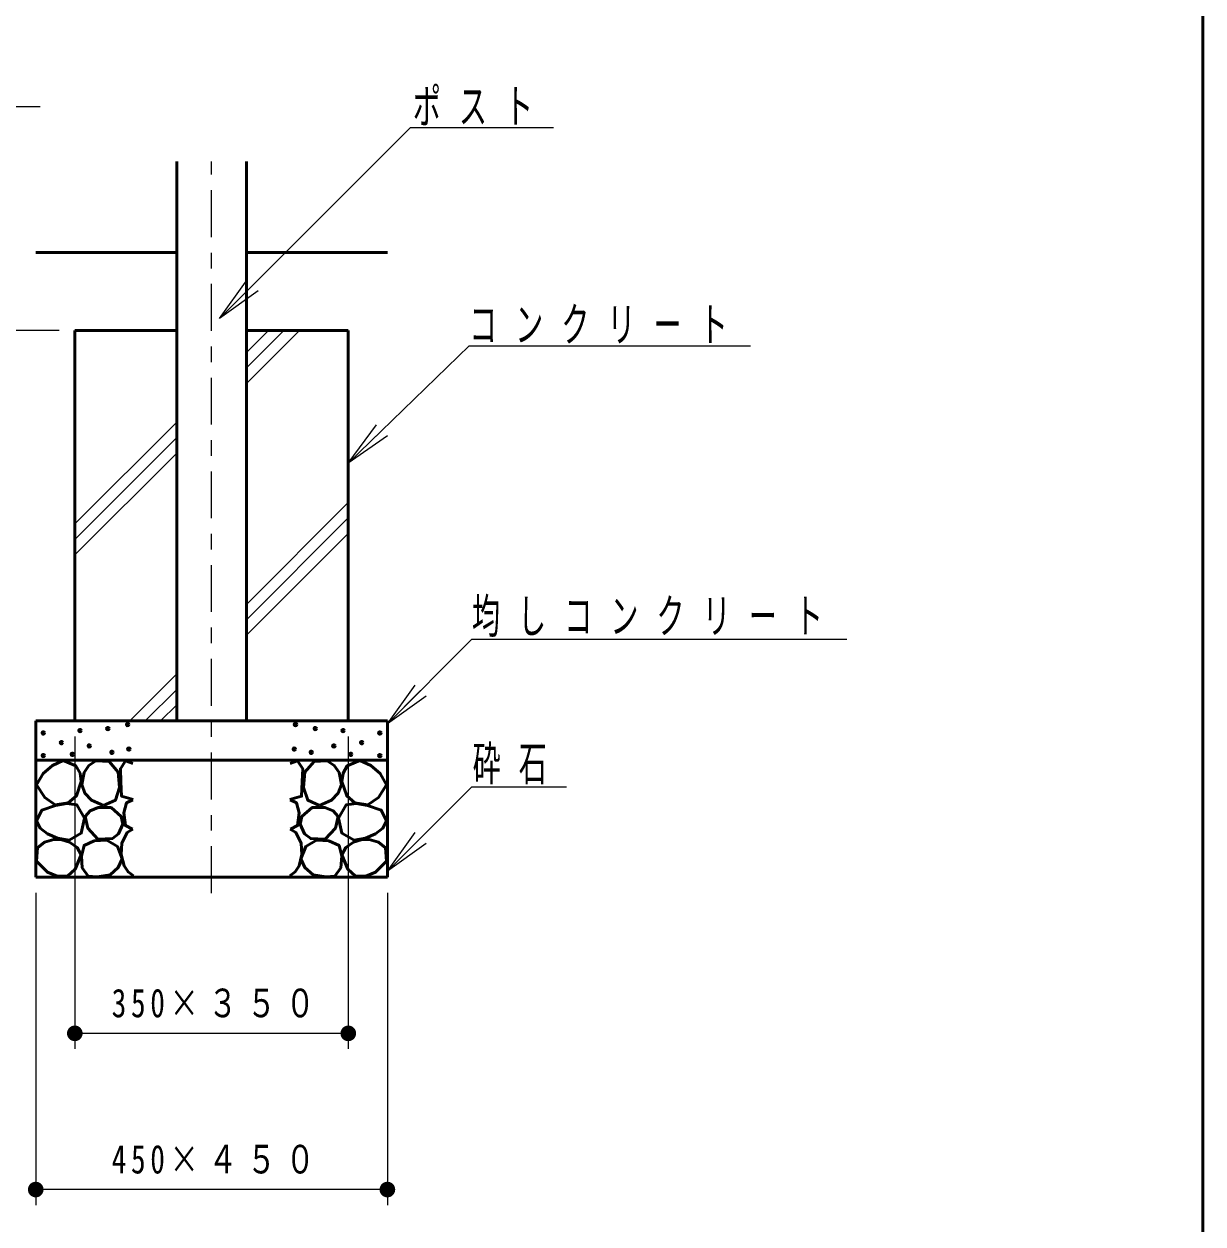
# Model space of a CAD drawing. Units: millimetres on the paper, scale 1:50. Extents: x -385 to 0, y -594 to 267.
# Drawn here: x -75.4 to 0, y -550.3 to -473.5 of the extents above; entities that cross this region are included whole.
import ezdxf

# ---------------------------------------------------------------- set-up
doc = ezdxf.new("R2010")
doc.units = ezdxf.units.MM
doc.linetypes.add('USER2', pattern=[6, 3, -1, 1, -1])
doc.layers.add('LY_1', color=140, linetype='Continuous', lineweight=50)
doc.styles.add('ＭＳ ゴシック', font='')
doc.styles.get('ＭＳ ゴシック').set_extended_font_data('MS Gothic')

# ---------------------------------------------------------------- blocks, each defined once
blk = doc.blocks.new('filled_dot')
at = {"color": 0, "linetype": 'Continuous', "lineweight": -2, "const_width": 1.25}
blk.add_lwpolyline([(-0.625, 0, 1), (0.625, 0, 1)], format="xyb", close=True, dxfattribs=at)

msp = doc.modelspace()

# ---------------------------------------------------------------- linework, layer by layer
at = {"layer": 'LY_1', "color": 7}
msp.add_line((0, -594), (0, -327), dxfattribs=at)
at = {"layer": 'LY_1', "color": 7, "lineweight": 13}
for p, q in [((-95.396, -478.778), (-74.396, -478.778)), ((-62.923, -492.338), (-50.712, -480.126)), ((-50.712, -480.126), (-41.563, -480.126)), ((-62.923, -492.338), (-61.156, -489.863)), ((-62.923, -492.338), (-60.802, -490.217)), ((-60.448, -490.57), (-62.923, -492.338)), ((-73.187, -493.112), (-85.687, -493.112)), ((-61.209, -494.524), (-59.797, -493.112)), ((-61.209, -495.514), (-58.807, -493.112)), ((-61.209, -496.504), (-57.817, -493.112)), ((-54.687, -501.598), (-46.962, -494.102)), ((-46.962, -494.102), (-28.962, -494.102)), ((-72.187, -505.502), (-65.664, -498.979)), ((-54.687, -501.598), (-52.882, -499.15)), ((-72.187, -506.492), (-65.664, -499.969)), ((-54.687, -501.598), (-52.534, -499.509)), ((-52.186, -499.868), (-54.687, -501.598)), ((-72.187, -507.482), (-65.664, -500.959)), ((-61.209, -510.646), (-54.687, -504.124)), ((-61.209, -511.636), (-54.687, -505.114)), ((-61.209, -512.626), (-54.687, -506.104)), ((-52.187, -518.292), (-46.778, -512.883)), ((-46.778, -512.883), (-22.778, -512.883)), ((-68.675, -518.112), (-65.664, -515.101)), ((-67.685, -518.112), (-65.664, -516.091)), ((-52.187, -518.292), (-50.419, -515.817)), ((-52.187, -518.292), (-50.065, -516.171)), ((-49.712, -516.524), (-52.187, -518.292)), ((-66.695, -518.112), (-65.664, -517.081)), ((-72.187, -519.112), (-72.187, -539.112)), ((-54.687, -519.112), (-54.687, -539.112)), ((-52.187, -527.728), (-46.778, -522.319)), ((-46.778, -522.319), (-40.734, -522.319)), ((-52.187, -527.728), (-50.419, -525.253)), ((-52.187, -527.728), (-50.065, -525.607)), ((-49.712, -525.96), (-52.187, -527.728)), ((-74.687, -529.112), (-74.687, -549.112)), ((-52.187, -529.112), (-52.187, -549.112)), ((-54.687, -538.112), (-72.187, -538.112)), ((-52.187, -548.112), (-74.687, -548.112))]:
    msp.add_line(p, q, dxfattribs=at)
at = {"layer": 'LY_1'}
for p, q in [((-65.664, -518.112), (-65.664, -482.305)), ((-61.209, -518.112), (-61.209, -482.305)), ((-65.664, -488.112), (-74.687, -488.112)), ((-52.187, -488.112), (-61.209, -488.112)), ((-65.664, -493.112), (-72.187, -493.112)), ((-72.187, -493.112), (-72.187, -518.112)), ((-54.687, -493.112), (-61.209, -493.112)), ((-54.687, -493.112), (-54.687, -518.112)), ((-52.187, -518.112), (-74.687, -518.112)), ((-74.687, -518.112), (-74.687, -528.112)), ((-52.187, -518.112), (-52.187, -528.112)), ((-52.187, -520.612), (-74.687, -520.612)), ((-52.187, -528.112), (-74.687, -528.112))]:
    msp.add_line(p, q, dxfattribs=at)
at = {"layer": 'LY_1', "color": 7, "linetype": 'USER2', "lineweight": 13}
msp.add_line((-63.437, -529.135), (-63.437, -482.305), dxfattribs=at)
at = {"layer": 'LY_1'}
for points in [[(-73.441, -523.471), (-74.111, -523.018), (-74.636, -522.203), (-74.22, -521.479), (-73.622, -520.972), (-72.934, -520.646), (-72.119, -520.99), (-71.849, -521.452), (-71.775, -521.986), (-72.083, -522.91), (-72.608, -523.344)], [(-70.342, -523.53), (-71.119, -523.184), (-71.538, -522.732), (-71.744, -522.171), (-71.593, -521.416), (-71.283, -520.959), (-70.838, -520.661), (-69.997, -520.704), (-69.415, -521.394), (-69.328, -522.365), (-69.587, -523.184)], [(-56.531, -523.53), (-55.755, -523.184), (-55.335, -522.732), (-55.129, -522.171), (-55.28, -521.416), (-55.59, -520.959), (-56.035, -520.661), (-56.876, -520.704), (-57.459, -521.394), (-57.545, -522.365), (-57.286, -523.184)], [(-53.432, -523.471), (-52.762, -523.018), (-52.237, -522.203), (-52.653, -521.479), (-53.251, -520.972), (-53.939, -520.646), (-54.754, -520.99), (-55.024, -521.452), (-55.098, -521.986), (-54.79, -522.91), (-54.265, -523.344)], [(-73.296, -525.608), (-73.93, -525.336), (-74.401, -524.976), (-74.636, -524.503), (-74.292, -523.815), (-73.423, -523.525), (-72.689, -523.39), (-72.047, -523.489), (-71.558, -524.34), (-71.775, -525.3), (-72.554, -525.753)], [(-70.709, -525.686), (-71.356, -524.975), (-71.528, -524.22), (-71.209, -523.864), (-70.687, -523.659), (-69.868, -523.659), (-69.221, -524.22), (-69.113, -524.716), (-69.393, -525.341), (-69.781, -525.643)], [(-56.164, -525.686), (-55.517, -524.975), (-55.345, -524.22), (-55.664, -523.864), (-56.186, -523.659), (-57.006, -523.659), (-57.653, -524.22), (-57.761, -524.716), (-57.48, -525.341), (-57.092, -525.643)], [(-53.577, -525.608), (-52.943, -525.336), (-52.472, -524.976), (-52.237, -524.503), (-52.581, -523.815), (-53.45, -523.525), (-54.184, -523.39), (-54.827, -523.489), (-55.316, -524.34), (-55.098, -525.3), (-54.32, -525.753)], [(-73.314, -528.053), (-73.93, -527.799), (-74.636, -527.093), (-74.564, -526.242), (-74.122, -525.861), (-73.532, -525.699), (-73.015, -525.713), (-72.517, -525.88), (-72.033, -526.219), (-71.775, -526.677), (-72.155, -527.6), (-72.626, -528.035)], [(-71.766, -526.765), (-71.593, -526.075), (-70.946, -525.794), (-70.148, -525.751), (-69.458, -526.139), (-69.156, -526.937), (-69.415, -527.498), (-69.932, -527.973), (-70.752, -528.081), (-71.334, -528.038), (-71.706, -527.506)], [(-55.108, -526.765), (-55.28, -526.075), (-55.927, -525.794), (-56.725, -525.751), (-57.415, -526.139), (-57.717, -526.937), (-57.459, -527.498), (-56.941, -527.973), (-56.121, -528.081), (-55.539, -528.038), (-55.168, -527.506)], [(-53.559, -528.053), (-52.943, -527.799), (-52.237, -527.093), (-52.309, -526.242), (-52.751, -525.861), (-53.342, -525.699), (-53.858, -525.713), (-54.356, -525.88), (-54.84, -526.219), (-55.098, -526.677), (-54.718, -527.6), (-54.247, -528.035)]]:
    msp.add_lwpolyline(points, close=True, dxfattribs=at)
for points in [[(-68.473, -520.827), (-68.944, -520.664), (-69.27, -521.171), (-69.233, -521.986), (-69.197, -522.928), (-68.455, -523.145)], [(-58.4, -520.827), (-57.93, -520.664), (-57.604, -521.171), (-57.64, -521.986), (-57.676, -522.928), (-58.418, -523.145)], [(-68.473, -523.163), (-68.871, -523.344), (-69.052, -523.996), (-68.944, -524.811), (-68.491, -525.029)], [(-58.4, -523.163), (-58.002, -523.344), (-57.821, -523.996), (-57.93, -524.811), (-58.382, -525.029)], [(-68.473, -525.029), (-68.835, -525.246), (-69.179, -525.934), (-69.215, -526.658), (-69.034, -527.383), (-68.781, -527.781), (-68.437, -528.017)], [(-58.4, -525.029), (-58.038, -525.246), (-57.694, -525.934), (-57.658, -526.658), (-57.839, -527.383), (-58.093, -527.781), (-58.437, -528.017)]]:
    msp.add_lwpolyline(points, dxfattribs=at)
for centre in [(-70.073, -518.597), (-68.808, -518.338), (-58.065, -518.338), (-56.801, -518.597), (-74.202, -518.88), (-71.854, -518.726), (-55.02, -518.726), (-52.671, -518.88), (-73.041, -519.5), (-71.26, -519.706), (-69.814, -520.119), (-68.73, -519.913), (-58.143, -519.913), (-57.059, -520.119), (-55.613, -519.706), (-53.832, -519.5), (-74.202, -520.326), (-72.344, -520.248), (-54.529, -520.248), (-52.671, -520.326)]:
    msp.add_circle(centre, 0.0774, dxfattribs=at)

# ---------------------------------------------------------------- block references
at = {"layer": 'LY_1', "color": 7, "lineweight": 13, "xscale": 0.4, "yscale": 0.4}
for p in [(-72.187, -538.112), (-74.687, -548.112)]:
    msp.add_blockref('filled_dot', p, dxfattribs=at)
at = {"layer": 'LY_1', "color": 7, "lineweight": 13, "xscale": 0.4, "yscale": 0.4, "rotation": 180}
for p in [(-54.687, -538.112), (-52.187, -548.112)]:
    msp.add_blockref('filled_dot', p, dxfattribs=at)

# ---------------------------------------------------------------- texts
at = {"layer": 'LY_1', "color": 7, "style": 'ＭＳ ゴシック'}
for s, insert, char_height, attachment_point in [('\\T1.64;\\W0.6;ポスト', (-50.563, -479.976), 2.199, 7), ('\\T1.64;\\W0.6;コンクリート', (-46.962, -493.952), 2.199, 7), ('\\T1.64;\\W0.6;均しコンクリート', (-46.778, -512.733), 2.199, 7), ('\\T1.64;\\W0.6;砕石', (-46.734, -522.169), 2.199, 7), ('\\T1.32;\\W0.75;350×３５０', (-63.029, -537.112), 1.833, 8), ('\\T1.32;\\W0.75;450×４５０', (-63.029, -547.112), 1.833, 8)]:
    msp.add_mtext(s, dxfattribs=dict(at, insert=insert, char_height=char_height, attachment_point=attachment_point))

doc.saveas('drawing.dxf')
